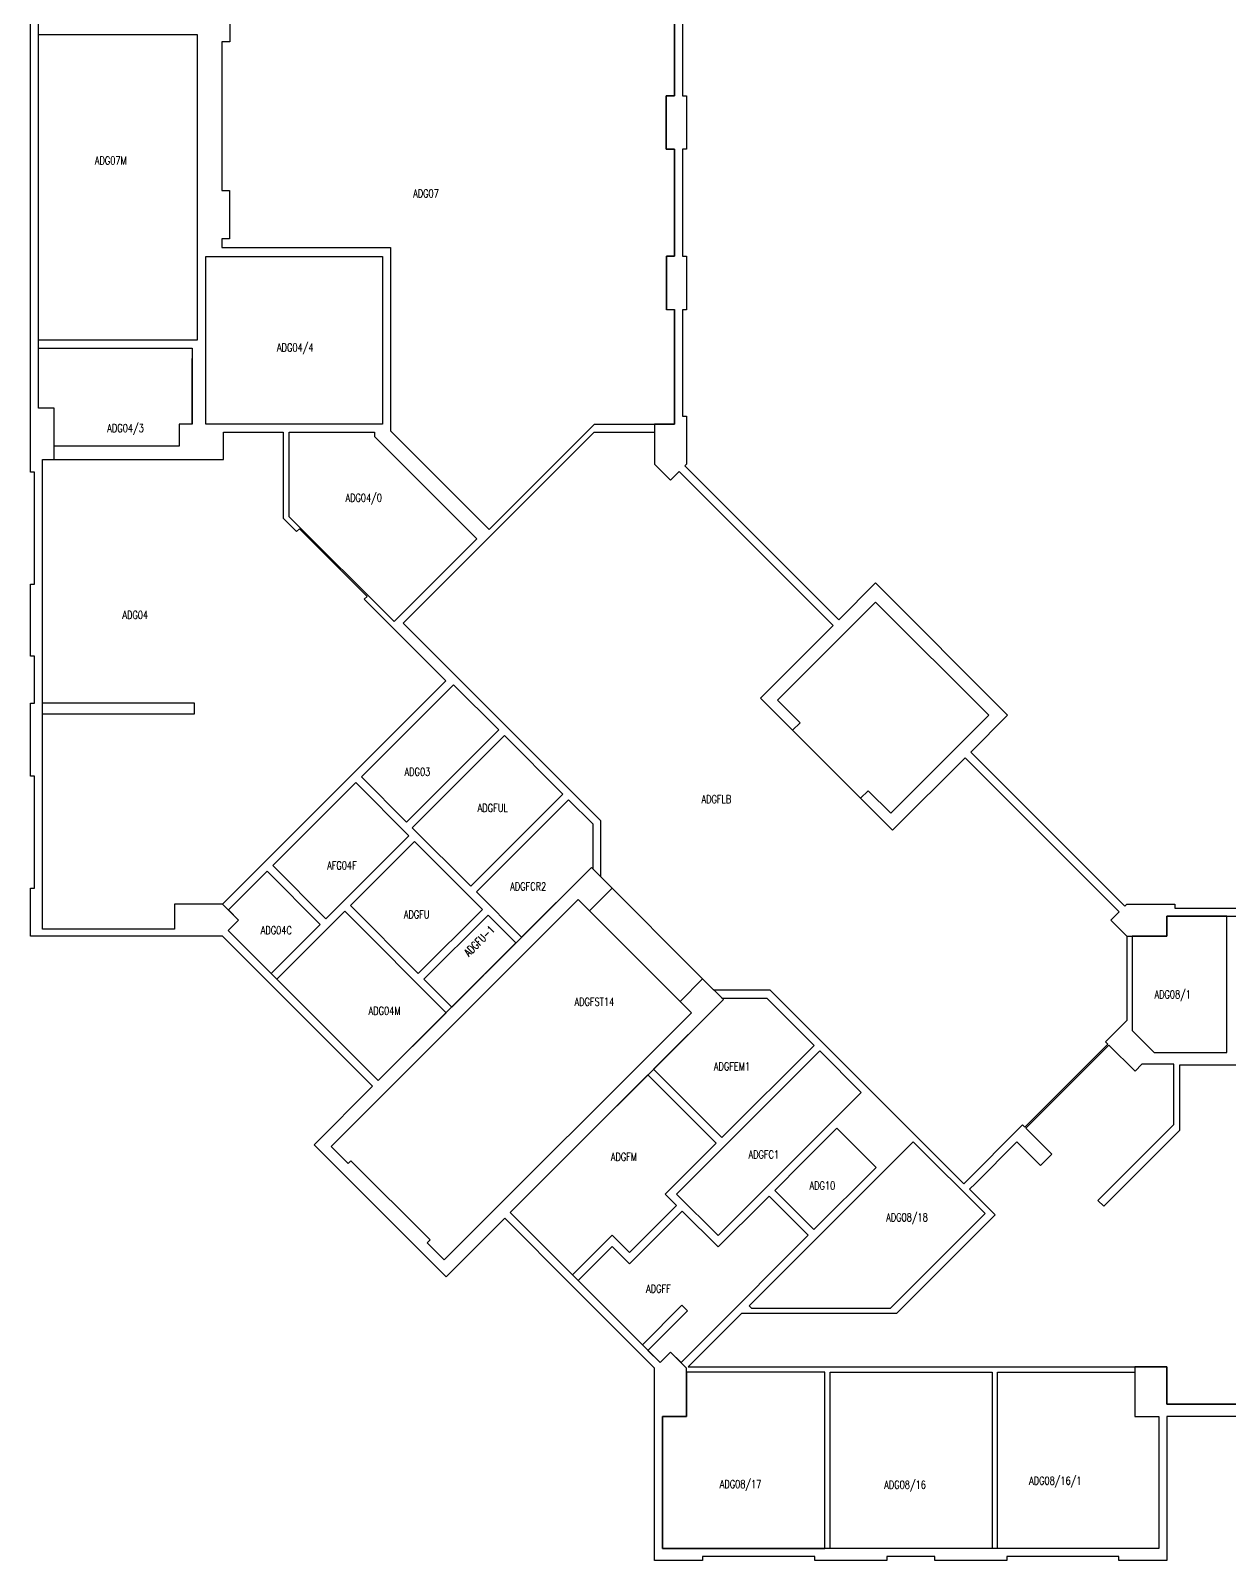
# Model space of a CAD drawing. Header units: millimetres. Extents: x 16288 to 63063, y 7390 to 52691.
# Drawn here: x 16588 to 39063, y 7391 to 36066 of the extents above; entities that cross this region are included whole.
import ezdxf
from ezdxf.enums import TextEntityAlignment as Align

# ---------------------------------------------------------------- set-up
doc = ezdxf.new("R2010")
doc.units = ezdxf.units.MM
doc.header["$LTSCALE"] = 1000
doc.header["$MEASUREMENT"] = 0
doc.layers.add('RM$TXT', color=5, linetype='Continuous', plot=False)
for name, color, linetype in [('triGrossAreaLayer', 7, 'Continuous'), ('triLabelLayer', 7, 'Continuous'), ('triMeasuredGrossAreaLayer', 7, 'Continuous'), ('triSpaceLayer', 7, 'Continuous')]:
    doc.layers.add(name, color=color, linetype=linetype)
doc.styles.add('Romans', font='romans.shx')
doc.styles.get("Standard").update_dxf_attribs({"font": ''})
doc.styles.get('Standard').set_extended_font_data('NSimSun')

msp = doc.modelspace()

# ---------------------------------------------------------------- linework, layer by layer
at = {"layer": 'triGrossAreaLayer'}
for points in [[(39238, 10091), (37888, 10091), (37888, 7391), (36988, 7391), (36988, 7466), (34888, 7466), (34888, 7391), (33538, 7391), (33538, 7466), (32638, 7466), (32638, 7391), (31288, 7391), (31288, 7466), (29188, 7466), (29188, 7391), (28288, 7391), (28288, 10091), (28288, 10991), (26748, 12530), (25476, 13803), (24380, 12707), (21905, 15182), (23001, 16278), (20188, 19091), (16588, 19091), (16588, 19091), (16588, 19991), (16663, 19991), (16663, 22091), (16588, 22091), (16588, 23456), (16663, 23456), (16663, 24341), (16588, 24341), (16588, 25691), (16663, 25691), (16663, 27791), (16588, 27791), (16588, 36966)], [(28813, 36781), (28813, 34841), (28888, 34841), (28888, 33841), (28813, 33841), (28813, 31841), (28813, 31836), (28888, 31836), (28888, 30836), (28888, 30834), (28813, 30834), (28813, 28841), (28888, 28841), (28888, 28691), (28888, 27941), (28853, 27905), (31741, 25018), (32428, 25716), (34905, 23232), (34215, 22543), (37103, 19655), (37138, 19690), (38038, 19690), (38038, 19615), (40138, 19615)]]:
    msp.add_lwpolyline(points, dxfattribs=at)
at = {"layer": 'triMeasuredGrossAreaLayer'}
for points in [[(46288, 10316), (37888, 10316), (37888, 11021), (37288, 11021), (37288, 10091), (37743, 10091), (37743, 7616), (28433, 7616), (28433, 10091), (28888, 10091), (28888, 10991), (28588, 11291), (28394, 11097), (25582, 13909), (29577, 17904), (29188, 18293), (28764, 17869), (28976, 17656), (24344, 13025), (24026, 13344), (24079, 13397), (22594, 14881), (22541, 14828), (22223, 15147), (26854, 19778), (27067, 19566), (27491, 19990), (27102, 20379), (27102, 20379), (27102, 20379), (27102, 20379), (23107, 16384), (20294, 19197), (20488, 19391), (20188, 19691), (19288, 19691), (19288, 19221), (16813, 19221), (16813, 28026), (17028, 28026), (17028, 28991), (16738, 28991), (16738, 36966)], [(28663, 36931), (28663, 34841), (28503, 34841), (28503, 33840), (28663, 33840), (28663, 31840), (28663, 31836), (28513, 31836), (28513, 30835), (28663, 30835), (28663, 28691), (28288, 28691), (28288, 27941), (28588, 27641), (28747, 27799), (31635, 24912), (30273, 23551), (30874, 22950), (31016, 23091), (30592, 23515), (32430, 25354), (34551, 23232), (32713, 21394), (32288, 21818), (32147, 21677), (32748, 21076), (34109, 22437), (36997, 19549), (36838, 19391), (37138, 19091), (37888, 19091), (37888, 19466), (46288, 19466)]]:
    msp.add_lwpolyline(points, dxfattribs=at)
at = {"layer": 'triSpaceLayer'}
for points in [[(20323, 36761), (20323, 35856), (20173, 35856), (20173, 33066), (20318, 33066), (20318, 32161), (20173, 32161), (20173, 32001), (23333, 32001), (23333, 28561), (25183, 26711), (27163, 28691), (28663, 28691), (28663, 30834), (28513, 30834), (28513, 31836), (28663, 31836), (28663, 33841), (28503, 33841), (28503, 34841), (28663, 34841), (28663, 36931)], [(40688, 16676), (38130, 16676), (38130, 15451), (36709, 14029), (36599, 14139), (38021, 15560), (38021, 16691), (37424, 16691), (37295, 16562), (36805, 17051), (35246, 15492), (35736, 15003), (35523, 14791), (35078, 15236), (34300, 14458), (34300, 14458), (34188, 14346), (34669, 13865), (32824, 12021), (29918, 12021), (28918, 11021), (37888, 11021), (37888, 10316), (43458, 10316)]]:
    msp.add_lwpolyline(points, dxfattribs=at)
for points in [[(19713, 30266), (16738, 30266), (16738, 35991), (19713, 35991), (19713, 30266)], [(19873, 29921), (19873, 31831), (23183, 31831), (23183, 28691), (19873, 28691), (19873, 28761), (19873, 29921)], [(19618, 28691), (19618, 29921), (19618, 28691), (19373, 28691), (19373, 28276), (17028, 28276), (17028, 28991), (16738, 28991), (16738, 30116), (19618, 30116), (19618, 29921), (19618, 29921)], [(16813, 28026), (20203, 28026), (20203, 28541), (21323, 28541), (21323, 26928), (21575, 26675), (21628, 26729), (22898, 25459), (22844, 25406), (24376, 23875), (20188, 19691), (19288, 19691), (19288, 19221), (16813, 19221), (16813, 23261), (19663, 23261), (19663, 23456), (16813, 23456), (16813, 28026)], [(23404, 24988), (21438, 26954), (21438, 28541), (23038, 28541), (23038, 28458), (24956, 26540), (23404, 24988)], [(23574, 24960), (27155, 28541), (28288, 28541), (28288, 27941), (28588, 27641), (28747, 27799), (31634, 24912), (30273, 23551), (32748, 21076), (34109, 22437), (36997, 19549), (36838, 19391), (37138, 19091), (37138, 17508), (36743, 17113), (36787, 17069), (35228, 15510), (35184, 15554), (34082, 14452), (30454, 18081), (29400, 18081), (29188, 18293), (27279, 20202), (27279, 21256), (23574, 24960)], [(24517, 23805), (25366, 22957), (23637, 21228), (22789, 22076), (24517, 23805)], [(23743, 21122), (25472, 22851), (26568, 21755), (24839, 20026), (23743, 21122)], [(21127, 20415), (22683, 21970), (23680, 20973), (22124, 19418), (21127, 20415)], [(24945, 19920), (26674, 21648), (27129, 21194), (27129, 20352), (27102, 20379), (25794, 19071), (24945, 19920)], [(23786, 20867), (25058, 19594), (23856, 18392), (22584, 19665), (23786, 20867)], [(20296, 19583), (21021, 20309), (22018, 19311), (21099, 18392), (20294, 19197), (20488, 19391), (20296, 19583)], [(21205, 18286), (22477, 19559), (24380, 17657), (23107, 16384), (21205, 18286)], [(22223, 15147), (26854, 19778), (28976, 17657), (24344, 13025), (24026, 13344), (24079, 13397), (22594, 14881), (22541, 14828), (22223, 15147)], [(23962, 18286), (25164, 19488), (25688, 18965), (24486, 17763), (23962, 18286)], [(37888, 19466), (37888, 19091), (37238, 19091), (37238, 17325), (37653, 16911), (39013, 16911), (39013, 19466), (37888, 19466)], [(29549, 15316), (28269, 16596), (29577, 17904), (29550, 17931), (30392, 17931), (31277, 17045), (29549, 15316)], [(28700, 14256), (31384, 16939), (32161, 16161), (29478, 13478), (28700, 14256)], [(25582, 13909), (28163, 16490), (29442, 15210), (28488, 14256), (28700, 14044), (27816, 13160), (27491, 13485), (26748, 12742), (25582, 13909)], [(31065, 14853), (31702, 15490), (32438, 14753), (31275, 13590), (30539, 14326), (31065, 14853)], [(32712, 12121), (34484, 13892), (33137, 15239), (30061, 12163), (30103, 12121), (32712, 12121)], [(30326, 14114), (30432, 14220), (31169, 13484), (29331, 11645), (28782, 11097), (28588, 11291), (28394, 11097), (28163, 11328), (28905, 12071), (28799, 12177), (28057, 11434), (26854, 12636), (27491, 13273), (27816, 12948), (28806, 13937), (29478, 13266), (30326, 14114)], [(31478, 7616), (31478, 10921), (28888, 10921), (28888, 10091), (28433, 10091), (28433, 7616), (31478, 7616)], [(34613, 7616), (31578, 7616), (31578, 10921), (34613, 10921), (34613, 7616)], [(34713, 10921), (37288, 10921), (37288, 10091), (37743, 10091), (37743, 7616), (34713, 7616), (34713, 10921)]]:
    msp.add_lwpolyline(points, close=True, dxfattribs=at)

# ---------------------------------------------------------------- texts
at = {"layer": 'RM$TXT', "linetype": 'ByBlock', "style": 'Romans', "width": 0.75}
for s, p in [('ADG07M', (18092, 33631, 0)), ('ADG07', (24000, 33013, 0)), ('ADG04/4', (21550, 30125, 0)), ('ADG04/3', (18368, 28615, 0)), ('ADG04/0', (22833, 27309, 0)), ('ADG04', (18550, 25113, 0)), ('ADG03', (23840, 22173, 0)), ('ADGFUL', (25252, 21494, 0)), ('ADGFLB', (29445, 21659, 0)), ('AFG04F', (22424, 20418, 0)), ('ADGFCR2', (25917, 20024, 0)), ('ADGFU', (23825, 19498, 0)), ('ADG04C', (21194, 19202, 0)), ('ADG08/1', (38000, 18000, 0)), ('ADGFST14', (27157, 17861, 0)), ('ADG04M', (23224, 17694, 0)), ('ADGFEM1', (29738, 16651, 0)), ('ADGFM', (27711, 14955, 0)), ('ADGFC1', (30334, 14999, 0)), ('ADG10', (31432, 14416, 0)), ('ADG08/18', (33018, 13821, 0)), ('ADGFF', (28358, 12484, 0)), ('ADG08/17', (29898, 8821, 0)), ('ADG08/16', (32982, 8809, 0)), ('ADG08/16/1', (35799, 8885, 0))]:
    msp.add_text(s, height=150, dxfattribs=at).set_placement(p, align=Align.MIDDLE_CENTER)
msp.add_text('ADGFU-1', height=150, rotation=45, dxfattribs=at).set_placement((25000, 19000, 0), align=Align.MIDDLE_CENTER)
at = {"layer": 'triLabelLayer', "color": 7, "char_height": 103.79, "attachment_point": 5}
for insert in [(18226, 33128), (25783, 32152), (21528, 30261), (18178, 29196), (23197, 25971), (25427, 24898), (24077, 22516), (21409, 22340), (25156, 21438), (22403, 20694), (25810, 20360), (23821, 19630), (21202, 19031), (24825, 18626), (38126, 18188), (23321, 17867), (26141, 17439), (29773, 16181), (30431, 15208), (26872, 14616), (31488, 14540), (32272, 13680), (28130, 12445), (29956, 9268), (33096, 9268), (36228, 9268)]:
    msp.add_mtext('{\\fSansSerif;\\H0.01;}', dxfattribs=dict(at, insert=insert))

doc.saveas('drawing.dxf')
